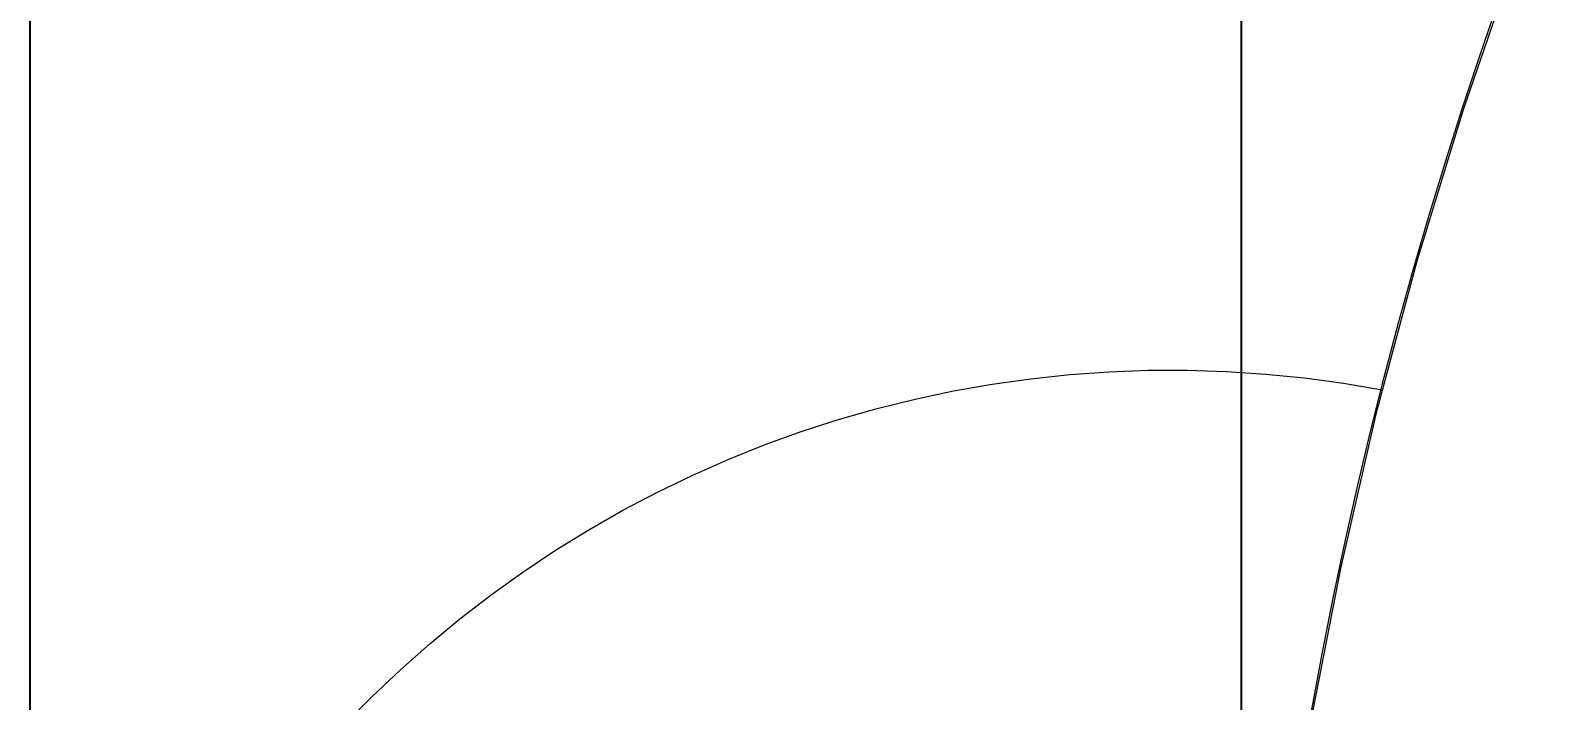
# Model space of a CAD drawing. Header units: millimetres. Extents: x 311 to 4068, y 1050 to 3803.
# Drawn here: x 1690.9 to 1766.3, y 1315.6 to 1348.9 of the extents above; entities that cross this region are included whole.
import ezdxf

# ---------------------------------------------------------------- set-up
doc = ezdxf.new("R2010")
doc.units = ezdxf.units.MM
doc.layers.add('ZANO_R', color=7, linetype='Continuous', lineweight=0)
doc.layers.add('ZANO_W', color=1, linetype='Continuous', lineweight=0)
doc.styles.get("Standard").update_dxf_attribs({"font": 'ARIALUNI.TTF'})
doc.dimstyles.new('pl i ang', dxfattribs={"dimtxt": 50, "dimasz": 50, "dimexe": 1.25, "dimexo": 0.625, "dimgap": 10, "dimtad": 1, "dimtoh": 1, "dimtxsty": 'Standard', "dimcen": 2.5, "dimclrd": 1, "dimclre": 1, "dimclrt": 1, "dimadec": 0, "dimazin": 0, "dimtfac": 1, "dimtmove": 0, "dimatfit": 3, "dimfxl": 1, "dimarcsym": 1})

# ---------------------------------------------------------------- blocks, each defined once
blk = doc.blocks.new('*D405')
at = {"layer": 'ZANO_W', "color": 1, "lineweight": -2}
for p, q in [((1751.208, 1285.297), (1751.208, 1532.821)), ((2202.454, 1285.297), (2202.454, 1532.821)), ((2162.454, 1522.821), (1791.208, 1522.821))]:
    blk.add_line(p, q, dxfattribs=at)
at = {"layer": 'ZANO_W', "color": 1}
for points in [[(1791.208, 1529.487), (1791.208, 1516.154), (1751.208, 1522.821)], [(2162.454, 1516.154), (2162.454, 1529.487), (2202.454, 1522.821)]]:
    blk.add_solid(points, dxfattribs=at)
at = {"layer": 'ZANO_W', "color": 1, "insert": (1976.831, 1553.257), "char_height": 40, "attachment_point": 5}
blk.add_mtext('451', dxfattribs=at)
blk = doc.blocks.new('*D406')
at = {"layer": 'ZANO_W', "color": 1, "lineweight": -2}
for p, q in [((1690.945, 1285.414), (1690.945, 1598.55)), ((2262.718, 1285.179), (2262.718, 1598.55)), ((2222.718, 1588.55), (1730.945, 1588.55))]:
    blk.add_line(p, q, dxfattribs=at)
at = {"layer": 'ZANO_W', "color": 1}
for points in [[(1730.945, 1595.217), (1730.945, 1581.884), (1690.945, 1588.55)], [(2222.718, 1581.884), (2222.718, 1595.217), (2262.718, 1588.55)]]:
    blk.add_solid(points, dxfattribs=at)
at = {"layer": 'ZANO_W', "color": 1, "insert": (1976.831, 1618.987), "char_height": 40, "attachment_point": 5}
blk.add_mtext('572', dxfattribs=at)

msp = doc.modelspace()

# ---------------------------------------------------------------- linework, layer by layer
at = {"layer": 'ZANO_R'}
for p, q in [((1764.795, 1352.412), (1762.235, 1344.97)), ((1762.235, 1344.97), (1759.936, 1337.444)), ((1759.936, 1337.444), (1757.9, 1329.842)), ((1738.799, 1331.333), (1740.73, 1331.605)), ((1740.73, 1331.605), (1742.669, 1331.811)), ((1742.669, 1331.811), (1744.615, 1331.95)), ((1744.615, 1331.95), (1746.564, 1332.022)), ((1746.564, 1332.022), (1748.514, 1332.027)), ((1748.514, 1332.027), (1750.463, 1331.965)), ((1750.463, 1331.965), (1752.409, 1331.835)), ((1752.409, 1331.835), (1754.35, 1331.64)), ((1754.35, 1331.64), (1756.282, 1331.377)), ((1734.97, 1330.591), (1736.878, 1330.995)), ((1736.878, 1330.995), (1738.799, 1331.333)), ((1756.282, 1331.377), (1758.205, 1331.048)), ((1731.201, 1329.587), (1733.077, 1330.121)), ((1733.077, 1330.121), (1734.97, 1330.591)), ((1729.345, 1328.988), (1731.201, 1329.587)), ((1757.9, 1329.842), (1756.131, 1322.174)), ((1727.511, 1328.326), (1729.345, 1328.988)), ((1725.7, 1327.602), (1727.511, 1328.326)), ((1723.915, 1326.816), (1725.7, 1327.602)), ((1722.158, 1325.968), (1723.915, 1326.816)), ((1720.432, 1325.061), (1722.158, 1325.968)), ((1718.738, 1324.095), (1720.432, 1325.061)), ((1717.077, 1323.072), (1718.738, 1324.095)), ((1715.454, 1321.991), (1717.077, 1323.072)), ((1713.868, 1320.856), (1715.454, 1321.991)), ((1756.131, 1322.174), (1754.63, 1314.448)), ((1712.322, 1319.667), (1713.868, 1320.856)), ((1710.818, 1318.426), (1712.322, 1319.667)), ((1709.357, 1317.133), (1710.818, 1318.426)), ((1707.942, 1315.791), (1709.357, 1317.133)), ((1706.573, 1314.402), (1707.942, 1315.791))]:
    msp.add_line(p, q, dxfattribs=at)
msp.add_circle((1976.831, 1275.297), 225.623, dxfattribs=at)

# ---------------------------------------------------------------- dimensions: what is measured, and where the dimension line sits
at = {"layer": 'ZANO_W'}
for base, p1, p2, picture, middle in [((1690.945, 1588.55), (2262.718, 1275.179), (1690.945, 1275.414), '*D406', (1976.831, 1618.987)), ((1751.208, 1522.821), (2202.454, 1275.297), (1751.208, 1275.297), '*D405', (1976.831, 1553.257))]:
    dim = msp.add_linear_dim(base=base, p1=p1, p2=p2, dimstyle='pl i ang', override={"dimtxt": 40, "dimasz": 40, "dimexe": 10, "dimexo": 10, "dimtoh": 0, "dimdec": 0, "dimtdec": 0, "dimtmove": 1}, dxfattribs=at)
    dim.commit()
    dim.dimension.update_dxf_attribs({"geometry": picture, "text_midpoint": middle})

doc.saveas('drawing.dxf')
